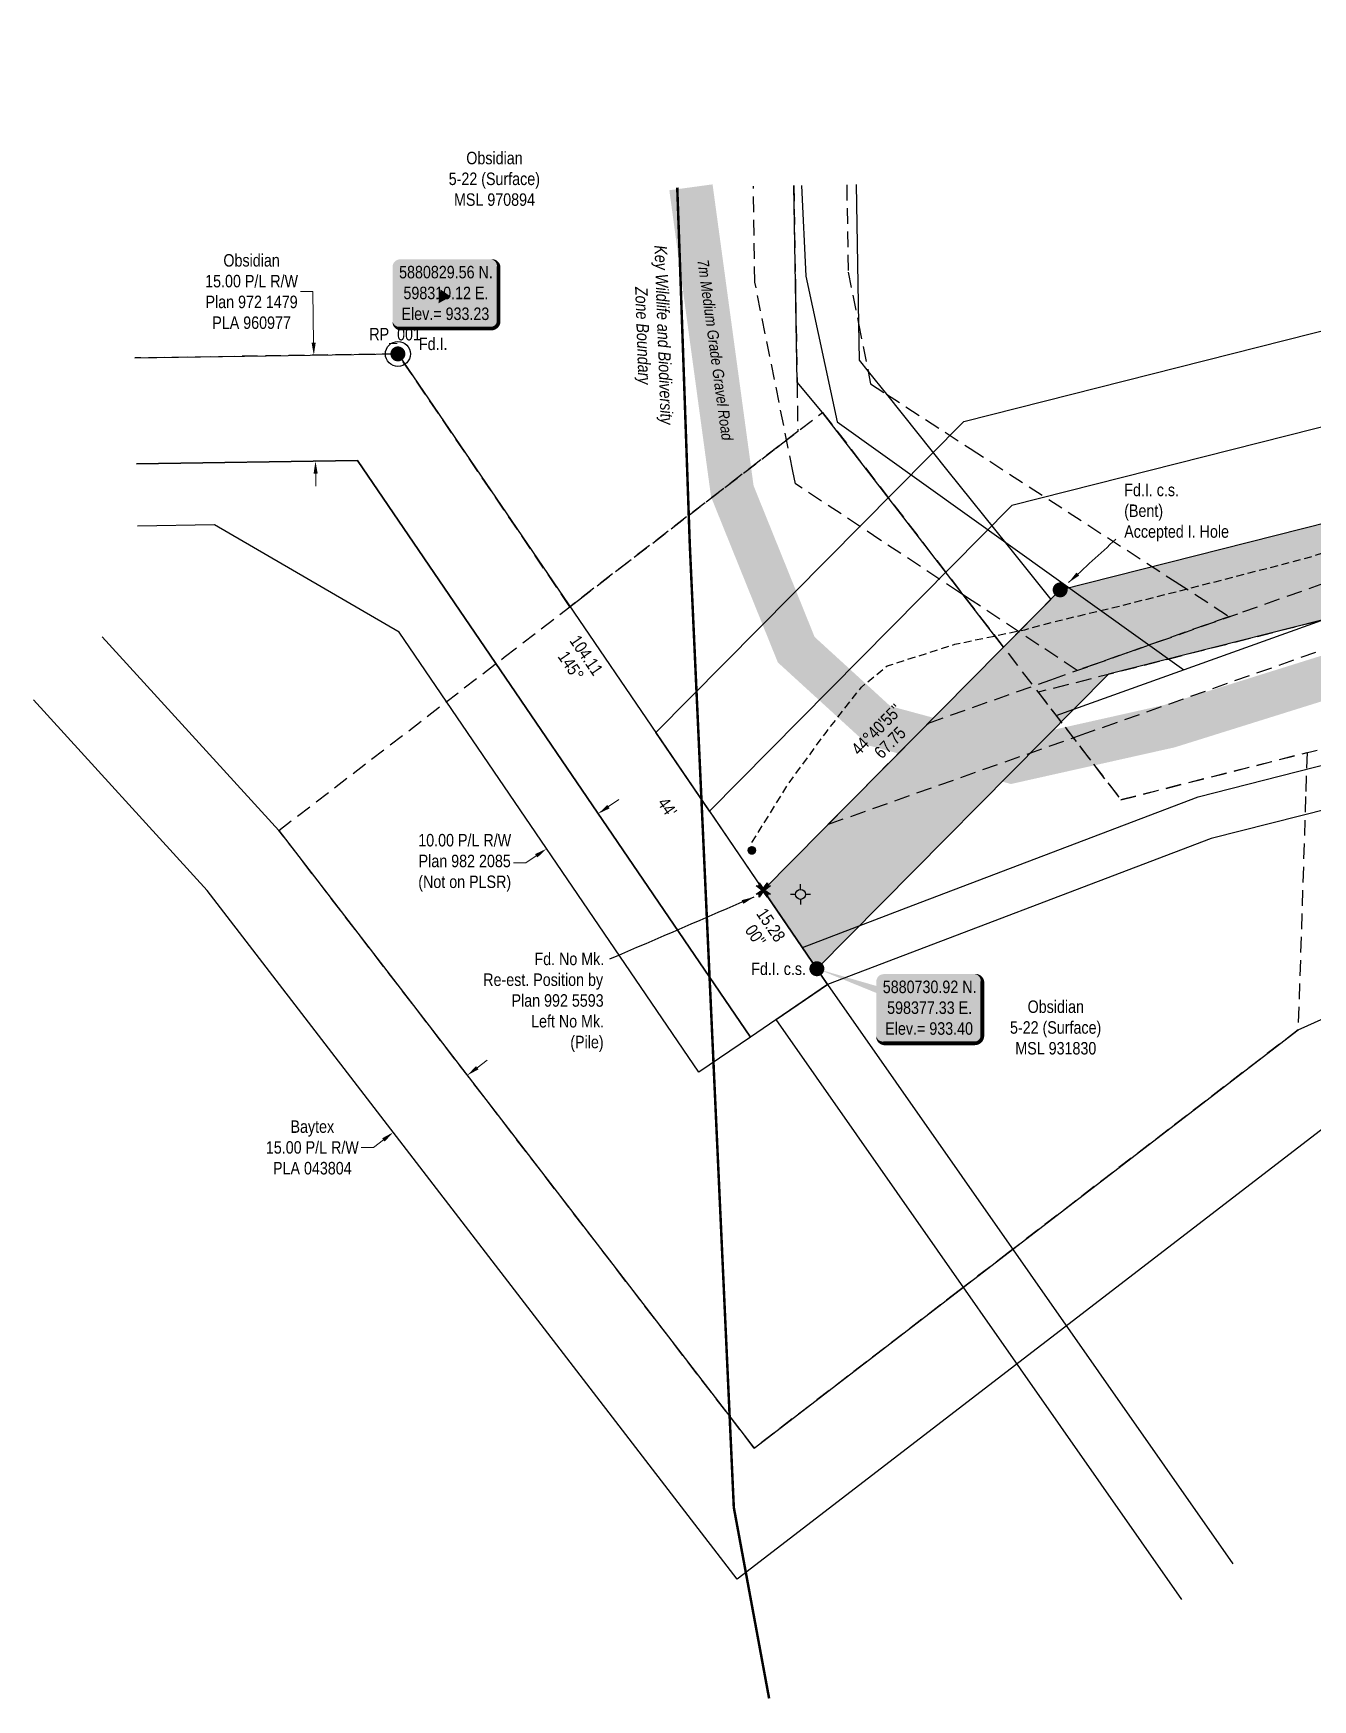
# Model space of a CAD drawing. Extents: x 594959 to 602233, y 5878755 to 5883049.
# Drawn here: x 594959 to 595985, y 5879645 to 5880982 of the extents above; entities that cross this region are included whole.
import ezdxf
from ezdxf.enums import TextEntityAlignment as Align

# ---------------------------------------------------------------- set-up
doc = ezdxf.new("R2010")
doc.units = 0
doc.header["$LTSCALE"] = 5
doc.header["$PDSIZE"] = 0.5
for name, pattern in [('DASHDOT2', [12.7, 6.35, -3.175, 0, -3.175]), ('foc-ACCESSROAD', [3.75, 2.5, -1.25]), ('foc-FLOWLINE', [3.75, 2.5, -1.25]), ('UG_PIPE', [1.875, 1.25, -0.625])]:
    doc.linetypes.add(name, pattern=pattern)
doc.layers.get('Defpoints').update_dxf_attribs({"color": 9})
for name, color, linetype in [('35', 37, 'Continuous'), ('AS-PIPE-UG', 44, 'UG_PIPE'), ('AS-POWER', 104, 'foc-POWER'), ('AS-ROADS', 254, 'Continuous'), ('AS-SYMBOL', 7, 'Continuous'), ('AS-WILDLIFE', 131, 'DASHDOT2'), ('C-AR', 13, 'foc-ACCESSROAD'), ('C-RW', 13, 'Continuous'), ('C-WS', 13, 'foc-ACCESSROAD'), ('DETAIL-T', 7, 'Continuous'), ('F-EZE', 190, 'foc-FLOWLINE'), ('F-RW', 190, 'Continuous'), ('F-WS-S', 8, 'Continuous'), ('L-BD1', 253, 'Continuous'), ('L-MON', 1, 'Continuous'), ('P-PROPOSED', 10, 'Continuous'), ('P-PROPOSED-H', 21, 'Continuous')]:
    doc.layers.add(name, color=color, linetype=linetype)
for name, color, linetype, lineweight in [('C-RW-T', 13, 'Continuous', 9), ('C-WS-T', 13, 'Continuous', 9), ('F-RW-T', 190, 'Continuous', 9), ('T-TEXT', 48, 'Continuous', 18)]:
    doc.layers.add(name, color=color, linetype=linetype, lineweight=lineweight)
doc.styles.add('240', font='ARIALN.TTF', dxfattribs={"height": 30})
doc.styles.add('80', font='ARIALN.TTF', dxfattribs={"height": 10})
doc.styles.add('80CG', font='ARIALN.TTF', dxfattribs={"height": 10})
doc.styles.add('80L', font='ARIALN.TTF', dxfattribs={"height": 10})
doc.styles.add('foc-LtypeFont', font='ARIALN.TTF', dxfattribs={"height": 7.35})
doc.linetypes.add('foc-POWER', pattern='A,6,-1,["P",foc-LtypeFont,S=0.2,R=0,X=-0.625,Y=-0.75],-1.24,4', length=12.24)
doc.dimstyles.new('Compass 5 000', dxfattribs={"dimscale": 5, "dimtxt": 9, "dimasz": 2, "dimexe": 0.2, "dimexo": 0.0625, "dimgap": 0.5, "dimtad": 0, "dimtih": 1, "dimtoh": 1, "dimzin": 0, "dimdsep": 46, "dimtxsty": '80CG', "dimcen": 0.1, "dimse1": 1, "dimse2": 1, "dimclrd": 256, "dimclrt": 256, "dimaunit": 1, "dimadec": 4, "dimazin": 0, "dimtfac": 0.06, "dimtofl": 0, "dimtmove": 0, "dimatfit": 1, "dimfxl": 0.2, "dimtolj": 1, "dimtzin": 0, "dimlwd": -1, "dimarcsym": 0})

# ---------------------------------------------------------------- blocks, each defined once
blk = doc.blocks.new('*D449')
at = {"layer": 'Defpoints', "color": 0, "transparency": 16777216}
for p in [(595271.4, 5880192.2), (595212, 5880146.5), (595247.6, 5880100.2)]:
    blk.add_point(p, dxfattribs=at)
at = {"layer": 'F-RW-T', "transparency": 16777216}
for p, q in [((595315, 5880152), (595322.9, 5880158.1)), ((595231.8, 5880088), (595221.8, 5880088)), ((595239.7, 5880094.1), (595231.8, 5880088))]:
    blk.add_line(p, q, dxfattribs=at)
for points in [[(595313.9, 5880153.3), (595316, 5880150.7), (595307, 5880145.9)], [(595238.7, 5880095.4), (595240.7, 5880092.7), (595247.6, 5880100.2)]]:
    blk.add_solid(points, dxfattribs=at)
at = {"layer": 'F-RW-T', "transparency": 16777216, "insert": (595182.7, 5880088), "char_height": 10, "attachment_point": 5, "style": '80CG'}
blk.add_mtext('\\A1;Baytex\\P15.00 P/L R/W\\PPLA 043804', dxfattribs=at)
blk = doc.blocks.new('RISER')
h = blk.add_hatch(color=255)
h.dxf.hatch_style = 1
edge = h.paths.add_edge_path()
edge.add_arc((0, 0), 0.7, 0, 360)
blk.add_hatch(color=13).paths.add_polyline_path([(0.58, -0.15), (-0.58, -0.15, 0.774597)])
at = {"color": 13}
blk.add_line((-0.58, -0.15), (0.58, -0.15), dxfattribs=at)
blk.add_circle((0, 0), 0.6, dxfattribs=at)
blk = doc.blocks.new('GABD')
for p, q in [((-0.81, 0), (-1.62, 0)), ((0, 0.81), (0, 1.62)), ((1.62, 0), (0.81, 0)), ((0, -0.81), (0, -1.62))]:
    blk.add_line(p, q)
blk.add_circle((0, 0), 0.8)
blk = doc.blocks.new('fdia')
at = {"color": 255, "const_width": 1}
blk.add_lwpolyline([(-0.5, 0, 1), (0.5, 0, 1)], format="xyb", close=True, dxfattribs=at)
blk = doc.blocks.new('Fdiaa')
blk.add_blockref('fdia', (0, 0))
blk = doc.blocks.new('fdib')
at = {"color": 1, "const_width": 1.6}
blk.add_lwpolyline([(-0.4, 0, 1), (0.4, 0, 1)], format="xyb", close=True, dxfattribs=at)
at = {"color": 1}
blk.add_circle((0, 0), 0.8, dxfattribs=at)
blk = doc.blocks.new('Fdibb')
blk.add_blockref('fdib', (0, 0))
blk = doc.blocks.new('fdicc')
for name in ['Fdibb', 'Fdiaa']:
    blk.add_blockref(name, (0, 0))
blk = doc.blocks.new('FDI')
blk.add_blockref('fdicc', (0, 0))
blk = doc.blocks.new('TEMP')
h = blk.add_hatch(color=255)
h.dxf.hatch_style = 1
h.paths.add_polyline_path([(0, 0.25), (-0.67, 1.15), (-0.67, 0.67), (-1.15, 0.67), (-0.25, 0), (-1.15, -0.67), (-0.67, -0.67), (-0.67, -1.15), (0, -0.25), (0.67, -1.15), (0.67, -0.67), (1.15, -0.67), (0.25, 0), (1.15, 0.67), (0.67, 0.67), (0.67, 1.15)])
h.paths.add_polyline_path([(0.57, 0.85), (0.57, 0.57), (0.85, 0.57), (0.08, 0), (0.85, -0.57), (0.57, -0.57), (0.57, -0.85), (0, -0.08), (-0.57, -0.85), (-0.57, -0.57), (-0.85, -0.57), (-0.08, 0), (-0.85, 0.57), (-0.57, 0.57), (-0.57, 0.85), (0, 0.08)], flags=16)
h = blk.add_hatch(color=1)
h.dxf.hatch_style = 1
h.paths.add_polyline_path([(0, 0.08), (-0.57, 0.85), (-0.57, 0.57), (-0.85, 0.57), (-0.08, 0), (-0.85, -0.57), (-0.57, -0.57), (-0.57, -0.85), (0, -0.08), (0.57, -0.85), (0.57, -0.57), (0.85, -0.57), (0.08, 0), (0.85, 0.57), (0.57, 0.57), (0.57, 0.85)])
at = {"color": 1}
for p, q in [((-0.08, 0), (0.08, 0)), ((0, 0.08), (0, -0.08))]:
    blk.add_line(p, q, dxfattribs=at)
at = {"color": 255, "flags": 128}
blk.add_lwpolyline([(-0.25, 0), (-1.15, 0.67), (-0.67, 0.67), (-0.67, 1.15), (0, 0.25), (0.67, 1.15), (0.67, 0.67), (1.15, 0.67), (0.25, 0), (1.15, -0.67), (0.67, -0.67), (0.67, -1.15), (0, -0.25), (-0.67, -1.15), (-0.67, -0.67), (-1.15, -0.67)], close=True, dxfattribs=at)
at = {"color": 1, "flags": 128}
blk.add_lwpolyline([(-0.08, 0), (-0.85, 0.57), (-0.57, 0.57), (-0.57, 0.85), (0, 0.08), (0.57, 0.85), (0.57, 0.57), (0.85, 0.57), (0.08, 0), (0.85, -0.57), (0.57, -0.57), (0.57, -0.85), (0, -0.08), (-0.57, -0.85), (-0.57, -0.57), (-0.85, -0.57)], close=True, dxfattribs=at)
blk = doc.blocks.new('*U495')
h = blk.add_hatch(color=254)
edge = h.paths.add_edge_path()
edge.add_line((-36.5, -28.5), (36.5, -28.5))
edge.add_arc((36.5, -22.5), 6, 270, 360)
edge.add_line((42.5, -22.5), (42.5, 21))
edge.add_arc((36.5, 21), 6, 0, 90)
edge.add_line((36.5, 27), (-36.5, 27))
edge.add_arc((-36.5, 21), 6, 90, 180)
edge.add_line((-42.5, 21), (-42.5, -22.5))
edge.add_arc((-36.5, -22.5), 6, 180, 270)
at = {"color": 1, "flags": 128}
blk.add_lwpolyline([(-36.5, -28.5, 3, 3, 0), (36.5, -28.5, 3, 3, 0.414214), (42.5, -22.5, 3, 3, 0), (42.5, 21, 3, 0, 0.414214), (36.5, 27, 0, 0, 0), (-36.5, 27, 0, 0, 0.414214), (-42.5, 21, 0, 0, 0), (-42.5, -22.5, 0, 3, 0.414214)], format="xyseb", close=True, dxfattribs=at)
blk.add_lwpolyline([(-5.8, -8.3, 0, 10, 0), (0, 0, 5, 5, 0)], format="xyseb", dxfattribs=at)
at = {"color": 1, "style": '80'}
blk.add_attdef('ENTER_TEXT_001', (-36, -5), '', height=10, dxfattribs=at)
blk = doc.blocks.new('*D506')
at = {"layer": 'C-RW-T', "transparency": 16777216}
for p, q in [((595183.1, 5880774.5), (595173.1, 5880774.5)), ((595183.7, 5880733.5), (595183.1, 5880774.5)), ((595185.4, 5880628.5), (595185.5, 5880618.5))]:
    blk.add_line(p, q, dxfattribs=at)
for points in [[(595185.4, 5880733.5), (595182.1, 5880733.5), (595183.9, 5880723.5)], [(595187, 5880628.6), (595183.7, 5880628.5), (595185.2, 5880638.5)]]:
    blk.add_solid(points, dxfattribs=at)
at = {"layer": 'Defpoints', "color": 0, "transparency": 16777216}
for p in [(595183.9, 5880723.5), (595124.6, 5880722.6, 2.2), (595125.9, 5880637.6, 2.2)]:
    blk.add_point(p, dxfattribs=at)
at = {"layer": 'C-RW-T', "transparency": 16777216, "insert": (595134, 5880774.5), "char_height": 10, "attachment_point": 5, "style": '80CG'}
blk.add_mtext('\\A1;Obsidian\\P15.00 P/L R/W\\PPlan 972 1479\\PPLA 960977', dxfattribs=at)
blk = doc.blocks.new('*D507')
at = {"layer": 'Defpoints', "color": 0, "transparency": 16777216}
for p in [(595370.5, 5880327.6), (595432.7, 5880325.2, 2.2), (595391.4, 5880297, 2.2)]:
    blk.add_point(p, dxfattribs=at)
at = {"layer": 'F-RW-T', "transparency": 16777216}
for p, q in [((595420.1, 5880361.4), (595428.4, 5880367)), ((595362.3, 5880322), (595354, 5880316.3)), ((595354, 5880316.3), (595344, 5880316.3))]:
    blk.add_line(p, q, dxfattribs=at)
for points in [[(595419.2, 5880362.7), (595421.1, 5880360), (595411.9, 5880355.7)], [(595361.3, 5880323.3), (595363.2, 5880320.6), (595370.5, 5880327.6)]]:
    blk.add_solid(points, dxfattribs=at)
at = {"layer": 'F-RW-T', "transparency": 16777216, "insert": (595304.9, 5880316.3), "char_height": 10, "attachment_point": 5, "style": '80CG'}
blk.add_mtext('\\A1;10.00 P/L R/W\\PPlan 982 2085\\P(Not on PLSR)', dxfattribs=at)
blk = doc.blocks.new('*U508')
h = blk.add_hatch(color=254)
edge = h.paths.add_edge_path()
edge.add_line((-36.5, -28.5), (36.5, -28.5))
edge.add_arc((36.5, -22.5), 6, 270, 360)
edge.add_line((42.5, -22.5), (42.5, 21))
edge.add_arc((36.5, 21), 6, 0, 90)
edge.add_line((36.5, 27), (-36.5, 27))
edge.add_arc((-36.5, 21), 6, 90, 180)
edge.add_line((-42.5, 21), (-42.5, -22.5))
edge.add_arc((-36.5, -22.5), 6, 180, 270)
at = {"color": 1, "flags": 128}
blk.add_lwpolyline([(-90.2, 31.3, 0, 10, 0), (0, 0, 5, 5, 0)], format="xyseb", dxfattribs=at)
blk.add_lwpolyline([(-36.5, -28.5, 3, 3, 0), (36.5, -28.5, 3, 3, 0.414214), (42.5, -22.5, 3, 3, 0), (42.5, 21, 3, 0, 0.414214), (36.5, 27, 0, 0, 0), (-36.5, 27, 0, 0, 0.414214), (-42.5, 21, 0, 0, 0), (-42.5, -22.5, 0, 3, 0.414214)], format="xyseb", close=True, dxfattribs=at)
at = {"color": 1, "style": '80'}
blk.add_attdef('ENTER_TEXT_001', (-36, -5), '', height=10, dxfattribs=at)

msp = doc.modelspace()

# ---------------------------------------------------------------- hatches: boundary and pattern name
at = {"layer": 'P-PROPOSED-H'}
h = msp.add_hatch(color=256, dxfattribs=at)
h.dxf.hatch_style = 1
h.paths.add_polyline_path([(597612.388, 5880692.999), (597588.285, 5880622.011), (597495.687, 5880653.452), (597304.924, 5880704.266), (597094.547, 5880720.581), (596501.65, 5880730.027), (596479.105, 5880716.469), (596243.367, 5880574.7), (595821.015, 5880467.708), (595587.292, 5880231.376), (595544.283, 5880294.502), (595782.381, 5880535.258), (596214.221, 5880644.653), (596440.469, 5880780.715), (596481.396, 5880805.328), (597098.046, 5880795.503), (597317.576, 5880778.478), (597517.411, 5880725.248)])

# ---------------------------------------------------------------- linework, layer by layer
msp.add_line((595251.082, 5880724.372), (595251.301, 5880724.533))
at = {"layer": '35', "color": 3}
msp.add_circle((595251.301, 5880724.533), 10, dxfattribs=at)
at = {"layer": 'AS-PIPE-UG', "flags": 128}
msp.add_lwpolyline([(595535.211, 5880332.603), (595565.021, 5880380.473), (595594.651, 5880420.988), (595623.016, 5880457.303), (595643.716, 5880474.238), (595697.846, 5880491.613), (595753.946, 5880503.308), (595781.676, 5880510.683), (595832.721, 5880522.963), (595887.046, 5880536.758), (595983.306, 5880561.623), (596289.316, 5880666.463), (596377.866, 5880721.048), (596555.186, 5880781.333), (596798.276, 5880776.228), (597003.136, 5880770.888), (597091.771, 5880769.563), (597266.836, 5880758.938), (597445.786, 5880722.808), (597604.998, 5880671.235)], dxfattribs=at)
at = {"layer": 'AS-POWER', "elevation": 2.178, "flags": 128}
for points in [[(595574.9, 5880859.581), (595578.382, 5880786.767), (595603.607, 5880669.903), (595881.426, 5880471.065)], [(595779.172, 5880434.393), (596537.425, 5880706.328), (597343.883, 5880696.431), (597583.567, 5880613.681)]]:
    msp.add_lwpolyline(points, dxfattribs=at)
at = {"layer": 'AS-ROADS', "const_width": 34.985, "flags": 128}
msp.add_lwpolyline([(595486.316, 5880858.144), (595519.496, 5880614.293), (595570.731, 5880487.273), (595637.471, 5880426.258), (595743.366, 5880397.563), (595869.746, 5880425.868), (596025.411, 5880474.613)], dxfattribs=at)
at = {"layer": 'AS-WILDLIFE', "const_width": 2, "flags": 128}
msp.add_lwpolyline([(595475.323, 5880857.966), (595477.248, 5880804.253), (595485.374, 5880571.753), (595520.686, 5879799.253), (595548.986, 5879646.104)], dxfattribs=at)
at = {"layer": 'C-AR'}
msp.add_lwpolyline([(597588.698, 5880623.228), (597354.644, 5880703.11), (596493.837, 5880724.026), (596243.335, 5880574.451), (595764.732, 5880453.15), (595831.061, 5880366.843), (596282.045, 5880481.144), (596520.283, 5880623.396), (597336.878, 5880603.554), (597556.56, 5880528.578)], dxfattribs=at)
at = {"layer": 'C-RW', "elevation": 2.178}
for points in [[(595040.373, 5880721.254), (595251.301, 5880724.533), (595595.922, 5880218.709), (595533.969, 5880176.495), (595218.827, 5880639.05), (595041.693, 5880636.316)], [(597544.699, 5880493.646), (597473.015, 5880518.063), (597425.591, 5880534.221), (597347.154, 5880560.94), (596546.687, 5880579.726), (596312.878, 5880439.986), (595998.548, 5880359.964), (595903.551, 5880335.781), (595595.922, 5880218.709), (595575.67, 5880248.435), (595664.528, 5880282.248), (595892.982, 5880369.178), (595998.943, 5880396.151), (596299.312, 5880472.618), (596537.417, 5880614.926), (597353.343, 5880595.779), (597434.788, 5880568.034), (597482.214, 5880551.88), (597555.944, 5880526.765)]]:
    msp.add_lwpolyline(points, dxfattribs=at)
at = {"layer": 'C-RW'}
msp.add_polyline3d([(597660.595, 5880834.974, 0), (597560.86, 5880868.839, 0), (597436.319, 5880902.013, 0), (597334.435, 5880852.364, 0), (597101.545, 5880870.425, 0), (596461.143, 5880880.628, 0), (596185.076, 5880714.606, 0), (595743.747, 5880602.807, 0), (595501.275, 5880357.629, 0), (595458.267, 5880420.755, 0), (595705.114, 5880670.357, 0), (596155.93, 5880784.559, 0), (596440.889, 5880955.929, 0), (597105.044, 5880945.347, 0), (597319.913, 5880928.683, 0), (597428.605, 5880981.65, 0), (597582.584, 5880940.635, 0), (597684.699, 5880905.962, 0)], dxfattribs=at)
at = {"layer": 'C-WS', "elevation": 2.178}
msp.add_lwpolyline([(595568.821, 5880859.482), (595571.379, 5880701.725), (595572.017, 5880662.348), (595572.017, 5880662.348), (595389.303, 5880521.78), (595389.303, 5880521.78), (595251.301, 5880724.533), (595040.373, 5880721.254)], dxfattribs=at)
msp.add_lwpolyline([(595831.051, 5880367.003), (595831.051, 5880367.003), (595980.32, 5880404.835), (595980.32, 5880404.835), (595979.183, 5880369.39), (595973.176, 5880182.355), (595740.983, 5880003.719), (595701.265, 5879973.163), (595537.079, 5879846.853), (595491.344, 5879906.298), (595155.952, 5880342.254), (595336.606, 5880481.238), (595389.303, 5880521.78), (595396.172, 5880527.07), (595483.777, 5880594.464), (595554.52, 5880648.888), (595559.002, 5880652.336), (595591.906, 5880677.648), (595831.051, 5880367.003)], close=True, dxfattribs=at)
at = {"layer": 'F-EZE', "elevation": 2.178}
msp.add_lwpolyline([(595611.226, 5880860.17), (595612.344, 5880790.129), (595620.627, 5880748.96), (595628.363, 5880710.506), (595630.397, 5880700.401), (595643.022, 5880692.21), (595710.308, 5880648.619), (595788.854, 5880597.594), (595874.524, 5880542.012), (595918.041, 5880513.779), (595796.125, 5880470.65), (595765.389, 5880491.02), (595711.71, 5880526.558), (595701.552, 5880533.214), (595637.909, 5880575.416), (595570.103, 5880620.306), (595568.07, 5880630.419), (595537.569, 5880782.085), (595536.341, 5880858.956)], dxfattribs=at)
at = {"layer": 'F-EZE'}
msp.add_lwpolyline([(597577.355, 5880589.823), (597505.39, 5880614.2), (597457.945, 5880630.271), (597331.46, 5880673.117), (596540.123, 5880680.445), (596324.951, 5880604.432), (596110.846, 5880528.798), (595808.088, 5880421.846), (595802.708, 5880419.945), (595596.199, 5880346.998), (595676.731, 5880428.428), (595774.982, 5880463.174), (595806.985, 5880474.49), (595928.934, 5880517.615), (596531.012, 5880730.535), (597324.606, 5880723.186), (597328.171, 5880744.92), (597357.773, 5880740.071), (597354.194, 5880718.214), (597382.614, 5880708.587), (597406.369, 5880700.539), (597471.094, 5880678.615), (597518.54, 5880662.541), (597593.433, 5880637.173)], dxfattribs=at)
at = {"layer": 'F-RW'}
msp.add_lwpolyline([(597660.595, 5880834.974), (597560.86, 5880868.839), (597436.319, 5880902.013), (597333.381, 5880851.85), (597330.228, 5880852.69), (597101.545, 5880870.425), (596461.143, 5880880.628), (596185.076, 5880714.606), (595743.747, 5880602.807), (595501.275, 5880357.629), (595544.283, 5880294.502), (595782.381, 5880535.258), (596214.221, 5880644.653), (596481.396, 5880805.328), (597098.046, 5880795.503), (597317.576, 5880778.478), (597341.095, 5880772.213), (597444.033, 5880822.376), (597539.136, 5880797.043), (597636.492, 5880763.987)], dxfattribs=at)
at = {"layer": 'F-RW', "elevation": 2.178}
for points in [[(595618.822, 5880860.293), (595620.627, 5880748.96), (595621.104, 5880719.569), (595628.363, 5880710.506), (595643.022, 5880692.206), (595692.383, 5880630.587), (595739.595, 5880571.647), (595774.837, 5880527.659), (595736.834, 5880489.389), (595657.024, 5880593.061), (595591.906, 5880677.648), (595571.379, 5880701.725), (595568.821, 5880859.482)], [(595014.253, 5880497.457), (595155.952, 5880342.254), (595155.952, 5880342.254), (595537.079, 5879846.853), (595973.176, 5880182.355), (596353.846, 5880353.226), (596353.846, 5880353.226), (596594.066, 5880496.342), (597406.736, 5880464.891), (597425.591, 5880534.221), (597434.788, 5880568.034), (597450.129, 5880624.436), (597458.359, 5880654.696), (597461.088, 5880664.73), (597463.278, 5880672.78), (597493.035, 5880782.186)], [(597528.37, 5880721.527), (597510.724, 5880656.705), (597508.512, 5880648.576), (597507.443, 5880641.708), (597497.575, 5880608.365), (597482.214, 5880551.88), (597473.015, 5880518.063), (597437.812, 5880388.629), (596613.364, 5880420.527), (596389.984, 5880287.451), (596384.546, 5880284.833), (596011.909, 5880117.568), (595523.374, 5879741.723), (595098.459, 5880294.039), (595098.459, 5880294.039), (594958.982, 5880447.088)], [(595879.866, 5879725.526), (595554.593, 5880190.548), (595595.922, 5880218.709), (595920.836, 5879754.183)]]:
    msp.add_lwpolyline(points, dxfattribs=at)
at = {"layer": 'F-RW', "elevation": 2.178, "flags": 128}
msp.add_lwpolyline([(595041.693, 5880636.3), (595218.827, 5880639.05), (595533.969, 5880176.495), (595492.666, 5880148.352), (595252.252, 5880501.226), (595104.275, 5880587.34), (595042.469, 5880586.38)], dxfattribs=at)
at = {"layer": 'P-PROPOSED'}
msp.add_lwpolyline([(597588.285, 5880622.011), (597495.687, 5880653.452), (597304.924, 5880704.266), (597094.547, 5880720.581), (596501.65, 5880730.027), (596479.105, 5880716.469), (596243.367, 5880574.7), (595821.015, 5880467.708), (595587.292, 5880231.376), (595544.283, 5880294.502), (595782.381, 5880535.258), (596214.221, 5880644.653), (596440.469, 5880780.715), (596481.396, 5880805.328), (597098.046, 5880795.503), (597317.576, 5880778.478), (597517.411, 5880725.248), (597612.388, 5880692.999)], dxfattribs=at)

# ---------------------------------------------------------------- block references
at = {"layer": 'AS-SYMBOL', "xscale": 4.997883050000012, "yscale": 4.997883050000012, "zscale": 4.997883050000012}
msp.add_blockref('RISER', (595535.156, 5880326.263), dxfattribs=at)
at = {"layer": 'DETAIL-T', "color": 4}
ref = msp.add_blockref('*U495', (595289.594, 5880773.353), dxfattribs=at)
ref.add_attrib('ENTER_TEXT_001', '5880829.56 N.', (595252.274, 5880785.125), dxfattribs={"layer": '0', "color": 1, "height": 10, "style": '80'})
ref.add_attrib('ENTER_TEXT_002', '598310.12 E.', (595255.774, 5880768.417), dxfattribs={"layer": '0', "color": 1, "height": 10, "style": '80'})
ref.add_attrib('ENTER_TEXT_003', 'Elev.= 933.23', (595254.219, 5880751.71), dxfattribs={"layer": '0', "color": 1, "height": 10, "style": '80'})
ref = msp.add_blockref('*U508', (595677.466, 5880200.07), dxfattribs=at)
ref.add_attrib('ENTER_TEXT_001', '5880730.92 N.', (595640.147, 5880211.843), dxfattribs={"layer": '0', "color": 1, "height": 10, "style": '80'})
ref.add_attrib('ENTER_TEXT_002', '598377.33 E.', (595643.646, 5880195.135), dxfattribs={"layer": '0', "color": 1, "height": 10, "style": '80'})
ref.add_attrib('ENTER_TEXT_003', 'Elev.= 933.40', (595642.101, 5880178.428), dxfattribs={"layer": '0', "color": 1, "height": 10, "style": '80'})
at = {"layer": 'F-WS-S', "xscale": 4.997883050000012, "yscale": 4.997883050000012, "zscale": 4.997883050000012}
msp.add_blockref('GABD', (595574.214, 5880291.005), dxfattribs=at)
at = {"layer": 'L-MON', "xscale": 4.997883050000012, "yscale": 4.997883050000012, "zscale": 4.997883050000012}
for name, p in [('FDI', (595251.301, 5880724.533)), ('FDI', (595782.381, 5880535.258)), ('TEMP', (595544.283, 5880294.502)), ('FDI', (595587.292, 5880231.376))]:
    msp.add_blockref(name, p, dxfattribs=at)

# ---------------------------------------------------------------- texts
at = {"layer": '35', "color": 3, "style": '80'}
msp.add_attdef('RP_001', (595228.406, 5880735.365), 'RP', height=10, dxfattribs=at)
at = {"layer": 'AS-WILDLIFE', "insert": (595454.71, 5880739.412), "char_height": 10, "attachment_point": 5, "rotation": 272.001548, "style": '240'}
msp.add_mtext_dynamic_manual_height_columns('{\\fArial Narrow|b0|i1|c0|p34;Key Wildlife and Biodiversity Zone Boundary}', width=144.70437, gutter_width=45, heights=[0], dxfattribs=at)
at = {"layer": 'C-WS-T', "char_height": 9.99577, "attachment_point": 1, "style": '80L'}
for s, insert in [('\\pi14.38906;Obsidian\\P\\pi0.2784;5-22 (Surface)\\P\\pi4.53648;MSL 970894', (595291.775, 5880886.619, 2.178)), ('\\pi14.38906;Obsidian\\P\\pi0.2784;5-22 (Surface)\\P\\pi4.53648;MSL 931830', (595741.884, 5880205.924, 2.178))]:
    msp.add_mtext_dynamic_manual_height_columns(s, width=72.59313, gutter_width=249.893, heights=[0], dxfattribs=dict(at, insert=insert))
at = {"layer": 'L-BD1', "style": '80L'}
for s, rotation, p in [('104.11', 304.2668, (595402.526, 5880482.784)), ('145°', 304.2668, (595390.14, 5880474.345)), ("44°40'55''", 45.318, (595635.216, 5880423.339)), ('67.75', 45.318, (595645.872, 5880412.801)), ("44'", 304.2668, (595467.391, 5880360.959, -2.178)), ('15.28', 304.2668, (595550.449, 5880266.478)), ("00''", 304.2668, (595538.063, 5880258.039))]:
    msp.add_text(s, height=9.9915, rotation=rotation, dxfattribs=at).set_placement(p, align=Align.MIDDLE)
at = {"layer": 'L-MON', "attachment_point": 1, "style": '80L'}
for s, width, insert, char_height in [('Fd.I.', 21.98114, (595268.173, 5880737.572), 9.9958), ('Fd.I. c.s.\\P(Bent)\\PAccepted I. Hole ', 83.63211, (595833.748, 5880620.407), 9.99577), ('\\pi1.06135;Fd.I. c.s. ', 43.04221, (595533.561, 5880236.361), 9.99577)]:
    msp.add_mtext_dynamic_manual_height_columns(s, width=width, gutter_width=49.979, heights=[0], dxfattribs=dict(at, insert=insert, char_height=char_height))
at = {"layer": 'T-TEXT', "insert": (595500.314, 5880801.319, 0.436), "char_height": 8.99613, "attachment_point": 1, "rotation": 277.748454, "style": '80L'}
msp.add_mtext_dynamic_manual_height_columns('\\pi0.67091;{\\fArial Narrow|b0|i1|c0|p18;7m Medium Grade Gravel Road}', width=146.66064, gutter_width=47.48, heights=[0], dxfattribs=at)

# ---------------------------------------------------------------- dimensions: what is measured, and where the dimension line sits
at = {"layer": 'C-RW-T'}
dim = msp.add_linear_dim(base=(595183.9, 5880723.485), p1=(595125.886, 5880637.616, 2.178), p2=(595124.565, 5880722.563, 2.178), angle=90.890489, text='Obsidian\\P15.00 P/L R/W\\PPlan 972 1479\\PPLA 960977', dimstyle='Compass 5 000', dxfattribs=at)
dim.commit()
dim.dimension.update_dxf_attribs({"geometry": '*D506', "text_midpoint": (595134.021, 5880774.501), "dimtype": 161})
at = {"layer": 'F-RW-T'}
for base, p1, p2, angle, text, picture, middle in [((595370.548, 5880327.593), (595432.663, 5880325.189, 2.178), (595391.359, 5880297.048, 2.178), 214.26683, '10.00 P/L R/W\\PPlan 982 2085\\P(Not on PLSR)', '*D507', (595304.934, 5880316.333)), ((595247.612, 5880100.165, 2.178), (595271.41, 5880192.179, 2.178), (595211.991, 5880146.466, 2.178), 217.572234, 'Baytex\\P15.00 P/L R/W\\PPLA 043804', '*D449', (595182.674, 5880087.97, 2.178))]:
    dim = msp.add_linear_dim(base=base, p1=p1, p2=p2, angle=angle, text=text, dimstyle='Compass 5 000', dxfattribs=at)
    dim.commit()
    dim.dimension.update_dxf_attribs({"geometry": picture, "text_midpoint": middle, "dimtype": 161})

# ---------------------------------------------------------------- leaders
at = {"layer": 'L-MON', "path_type": 1}
msp.add_leader([(595789.161, 5880541.166), (595827.074, 5880575.849)], dimstyle='Compass 5 000', override={"dimgap": 0.5, "dimtad": 0}, dxfattribs=at)

# ---------------------------------------------------------------- next in the draw order: texts
at = {"layer": 'L-MON', "insert": (595318.776, 5880244.249), "char_height": 9.99577, "attachment_point": 1, "style": '80L', "bg_fill": 3, "box_fill_scale": 1.15, "bg_fill_color": 256, "bg_fill_true_color": 256, "bg_fill_transparency": 0}
msp.add_mtext_dynamic_manual_height_columns('\\pi42.05354;Fd. No Mk.\\P\\pi0.97953;Re-est. Position by\\P\\pi23.67115;Plan 992 5593\\P\\pi39.35345;Left No Mk.\\P\\pi70.77943;(Pile)', width=96.10977, gutter_width=49.979, heights=[79.955], dxfattribs=at)

# ---------------------------------------------------------------- next in the draw order: leaders
at = {"layer": 'L-MON', "path_type": 1}
msp.add_leader([(595536.854, 5880288.858), (595421.061, 5880238.946)], dimstyle='Compass 5 000', override={"dimgap": 0.5, "dimtad": 0}, dxfattribs=at)

doc.saveas('drawing.dxf')
